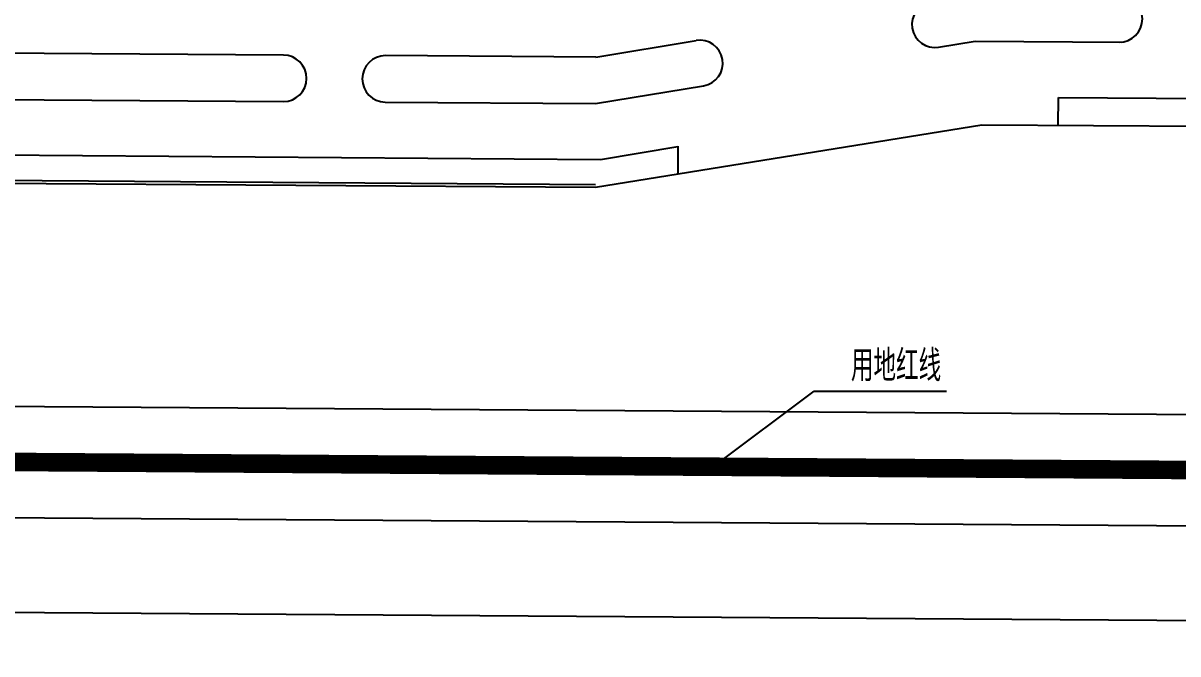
# Model space of a CAD drawing. Extents: x 37173252 to 74842692, y 59158332 to 118813339.
# Drawn here: x 37551538 to 37613746, y 59222433 to 59256375 of the extents above; entities that cross this region are included whole.
import ezdxf

# ---------------------------------------------------------------- set-up
doc = ezdxf.new("R2010")
doc.units = 0
doc.header["$LTSCALE"] = 1000
doc.header["$MEASUREMENT"] = 0
doc.linetypes.add('X-A7-L1-PLAN$0$DOTE', pattern=[2.4200000000000004, 2, -0.2, 0.02, -0.2])
for name, color, linetype in [('@YL', 2, 'Continuous'), ('DIM_LEAD', 3, 'Continuous'), ('DL_道路红线_干道网_', 6, 'Continuous'), ('DL_道路红线_支路网_', 1, 'Continuous'), ('PUB_DIM', 3, 'Continuous'), ('PUB_TEXT', 7, 'Continuous')]:
    doc.layers.add(name, color=color, linetype=linetype)
doc.styles.add('_TCH_DIM', font='SIMPLEX', dxfattribs={"bigfont": 'GBCBIG'})
doc.styles.add('DIM_FONT', font='superos.shx', dxfattribs={"width": 0.8, "bigfont": 'haiwenzw.shx'})
doc.dimstyles.new('DIMN500', dxfattribs={"dimscale": 5, "dimtxt": 300, "dimasz": 100, "dimexe": 250, "dimexo": 300, "dimgap": 150, "dimtad": 1, "dimdec": 0, "dimzin": 0, "dimdsep": 46, "dimtxsty": 'DIM_FONT', "dimblk": 'ARCHTICK', "dimcen": 0.09, "dimclrt": 7, "dimazin": 2, "dimtfac": 1, "dimtdec": 0, "dimtix": 1, "dimtmove": 2, "dimatfit": 3, "dimldrblk": 'ARCHTICK', "dimfxl": 0, "dimtolj": 1, "dimtzin": 0, "dimarcsym": 0})

# ---------------------------------------------------------------- blocks, each defined once
blk = doc.blocks.new('_ArchTick')
at = {"color": 0, "linetype": 'ByBlock', "const_width": 0.4}
blk.add_lwpolyline([(-0.5, -0.5), (0.5, 0.5)], dxfattribs=at)
blk = doc.blocks.new('*D81')
at = {"layer": 'Defpoints', "color": 0}
for p in [(37199371.96381575, 59235158.02876928), (37694858.25731128, 59231778.40882859), (37694803.03696313, 59223682.55008846)]:
    blk.add_point(p, dxfattribs=at)
at = {"layer": 'PUB_DIM', "color": 0, "lineweight": -2}
for p, q in [((37199361.73283245, 59233658.0636607), (37199308.21764818, 59225812.19910533)), ((37694848.02632799, 59230278.44372001), (37694794.51114371, 59222432.57916464)), ((37199316.74346759, 59227062.17002915), (37694803.03696313, 59223682.55008846))]:
    blk.add_line(p, q, dxfattribs=at)
at = {"layer": 'PUB_DIM', "color": 0, "lineweight": -2, "xscale": 500, "yscale": 500, "zscale": 500}
for p, rotation in [((37199316.74346759, 59227062.17002915), 179.609202194531), ((37694803.03696313, 59223682.55008846), 359.6092021945309)]:
    blk.add_blockref('_ArchTick', p, dxfattribs=dict(at, rotation=rotation))
at = {"layer": 'PUB_DIM', "color": 7, "insert": (37447070.12119866, 59226872.3251674), "char_height": 1500, "attachment_point": 5, "rotation": 359.60920219453095, "style": 'DIM_FONT'}
blk.add_mtext('\\A1;495.5M', dxfattribs=at)

msp = doc.modelspace()

# ---------------------------------------------------------------- linework, layer by layer
at = {"layer": '@YL', "color": 1, "linetype": 'X-A7-L1-PLAN$0$DOTE', "ltscale": 2.5, "const_width": 1000}
msp.add_lwpolyline([(37694858.25731092, 59231778.40881231), (37701511.40489393, 59526832.08623388), (37402493.40822034, 59547172.7760227), (37392946.21324354, 59406824.38349035), (37234493.33696943, 59409016.46889379), (37199554.04541212, 59261853.02287938), (37199371.96381574, 59235158.02876928)], close=True, dxfattribs=at)
at = {"layer": 'DIM_LEAD'}
for p, q in [((37588777.06479471, 59232544.16232843), (37594148.43509732, 59236571.89870463)), ((37594148.43509732, 59236571.89870463), (37601272.98364958, 59236571.89870463))]:
    msp.add_line(p, q, dxfattribs=at)
at = {"layer": 'DIM_LEAD', "const_width": 200}
msp.add_lwpolyline([(37588697.05913729, 59232484.1698724, 1), (37588857.07045213, 59232604.15478446, 1)], format="xyb", close=True, dxfattribs=at)
at = {"layer": 'DL_道路红线_干道网_', "color": 8}
for p, q in [((37582394.69429059, 59254540.49122452), (37587792.61780688, 59255439.09535532)), ((37600857.27605283, 59255079.71643289), (37602825.02280854, 59255406.68543675)), ((37602825.02280854, 59255406.68543675), (37610693.8377108, 59255353.01371225)), ((37565557.31933057, 59254652.33204129), (37548066.31036948, 59254780.16117986)), ((37582394.69429059, 59254540.49122452), (37571065.77536783, 59254623.28610217)), ((37582377.3474137, 59252040.55691289), (37588194.4456621, 59252998.17678711)), ((37607314.58826932, 59252375.99316043), (37654237.43108818, 59252055.94116733)), ((37548049.25873063, 59252280.21933221), (37565557.31933057, 59252152.2738876)), ((37571048.72372898, 59252123.34425452), (37582377.3474137, 59252040.55691288)), ((37532531.54310176, 59249411.14397389), (37582644.64288554, 59249044.18085937)), ((37582644.64288554, 59249044.18085937), (37586799.68272095, 59249728.19006031)), ((37421561.4088711, 59236640.77712221), (37651680.01706933, 59235072.70356943)), ((37421520.52463768, 59230640.91641723), (37651639.13283593, 59229072.84286442))]:
    msp.add_line(p, q, dxfattribs=at)
for points in [[(37607304.35728603, 59250876.02805582), (37607314.58826932, 59252375.99316043)], [(37586799.68272095, 59249752.65396949), (37586799.68272095, 59248259.42683856)]]:
    msp.add_lwpolyline(points, dxfattribs=at)
for centre, radius, start, end in [((37600656.36212749, 59256300.17571738), 1236.88611863621, 99.34827611426235, 279.3482761142623), ((37610583.31351256, 59256598.14707641), 1250.02907684393, 270, 90), ((37587993.53173285, 59254218.63607097), 1236.88611863621, 279.3482761142811, 99.34827611428106), ((37565557.31933057, 59253402.30296444), 1250.02907684393, 270, 90), ((37571057.24954842, 59253373.31517834), 1250.000000002461, 89.60920209491442, 269.6092020949144)]:
    msp.add_arc(centre, radius, start, end, dxfattribs=at)
at = {"layer": 'DL_道路红线_支路网_', "color": 4}
for p, q in [((37582378.86358304, 59247545.95879836), (37603186.79374683, 59250904.11318775)), ((37603186.79374683, 59250904.11318775), (37654235.06277538, 59250555.92242896)), ((37408465.93313388, 59248732.18658627), (37582378.86358304, 59247545.95879836))]:
    msp.add_line(p, q, dxfattribs=at)
at = {"layer": 'DL_道路红线_支路网_', "color": 8}
msp.add_line((37408466.95623221, 59248882.18309712), (37582379.88668138, 59247695.95530922), dxfattribs=at)

# ---------------------------------------------------------------- texts
at = {"layer": 'PUB_TEXT', "style": '_TCH_DIM'}
msp.add_text('用地红线', height=1687.943262411347, dxfattribs=at).set_placement((37596130.96237299, 59237096.89870463))

# ---------------------------------------------------------------- dimensions: what is measured, and where the dimension line sits
at = {"layer": 'PUB_DIM'}
dim = msp.add_aligned_dim(p1=(37199371.96381574, 59235158.02876928), p2=(37694858.25731128, 59231778.40882859), distance=-8096.047061805288, text='495.5M', dimstyle='DIMN500', dxfattribs=at)
dim.commit()
dim.dimension.update_dxf_attribs({"geometry": '*D81', "text_midpoint": (37447070.12119866, 59226872.3251674)})

doc.saveas('drawing.dxf')
